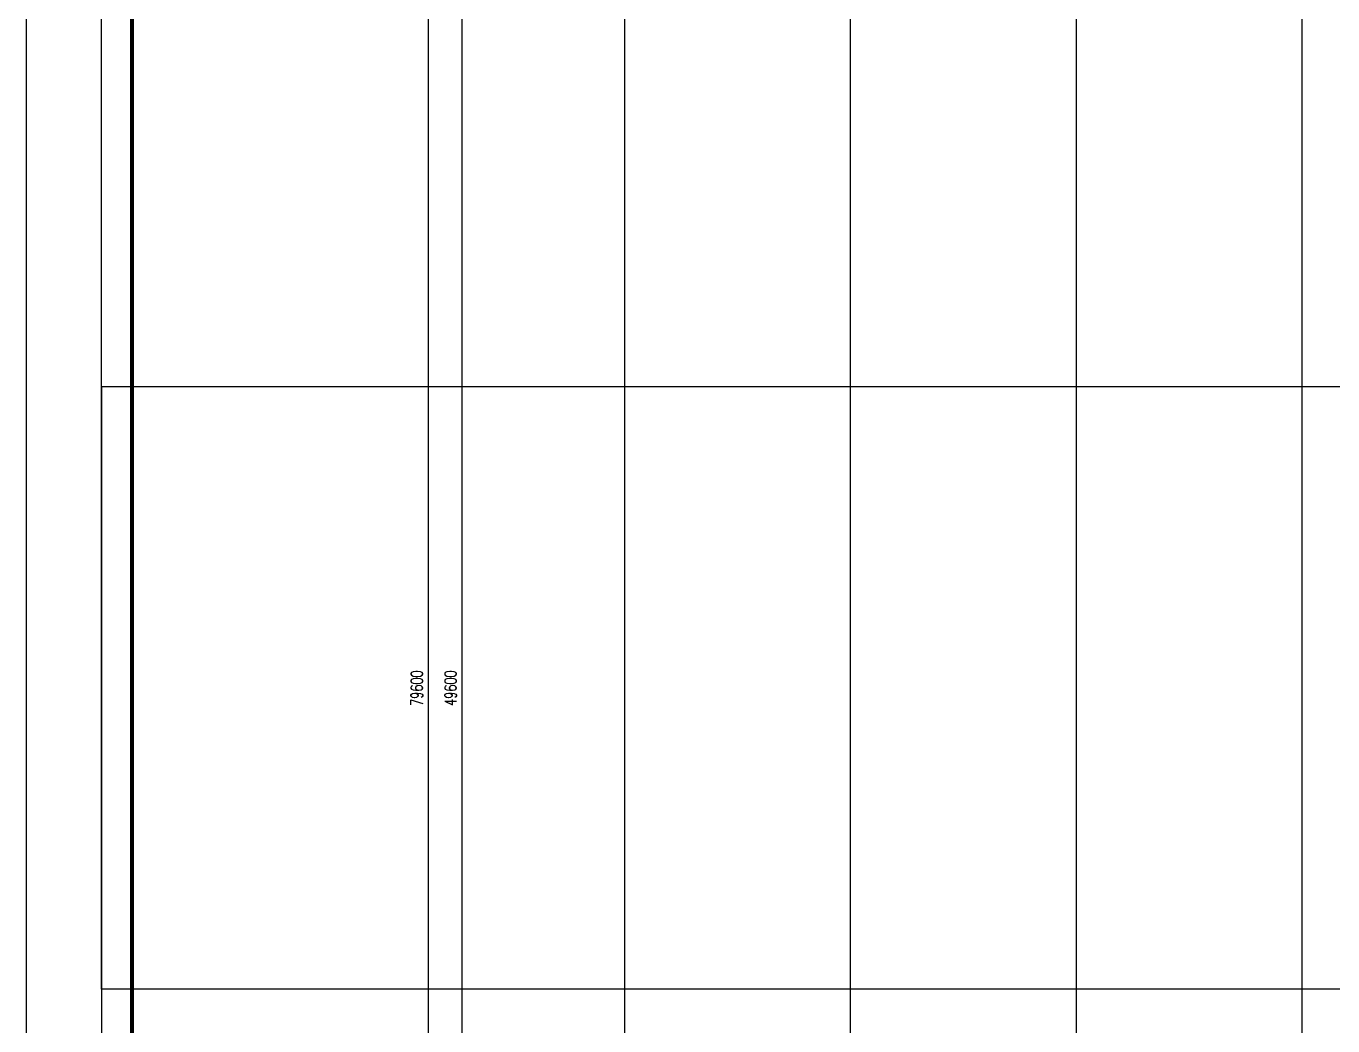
# Model space of a CAD drawing. Extents: x 0 to 2838408, y -923048 to 203859.
# Drawn here: x 2660058 to 2706361, y -381143 to -345719 of the extents above; entities that cross this region are included whole.
import ezdxf
from ezdxf.enums import TextEntityAlignment as Align

# ---------------------------------------------------------------- set-up
doc = ezdxf.new("R2010")
doc.units = 0
doc.header["$LTSCALE"] = 1000
for name, color, linetype in [('AXIS', 3, 'Continuous'), ('BTTK', 7, 'Continuous'), ('DOTE', 8, 'Continuous'), ('PUB_TITLE', 4, 'Continuous'), ('XREF', 8, 'Continuous')]:
    doc.layers.add(name, color=color, linetype=linetype)
doc.styles.add('A_DIM_T3', font='SIMPLEX', dxfattribs={"width": 0.7, "bigfont": 'HZ'})
doc.styles.add('HZ(TK)', font='geniso.shx', dxfattribs={"width": 0.9, "bigfont": 'hztxt.shx'})
doc.dimstyles.new('_TCH_ARCH&&150', dxfattribs={"dimtxt": 420, "dimasz": 150, "dimexe": 375, "dimexo": 450, "dimgap": 202.5, "dimtad": 1, "dimdec": 0, "dimzin": 0, "dimdsep": 46, "dimtxsty": 'A_DIM_T3', "dimblk": 'ARCHTICK', "dimcen": 0.09, "dimclrt": 7, "dimazin": 2, "dimtfac": 1, "dimtdec": 0, "dimtix": 1, "dimtmove": 2, "dimatfit": 3, "dimfxl": 150, "dimtolj": 1, "dimtzin": 0, "dimarcsym": 0})

# ---------------------------------------------------------------- blocks, each defined once
blk = doc.blocks.new('vhtemplate_2020年新竖式图框_A0')
at = {"layer": 'PUB_TITLE', "color": 7}
blk.add_lwpolyline([(0, 0), (1189, 0), (1189, 841), (0, 841)], close=True, dxfattribs=at)
at = {"layer": 'PUB_TITLE', "const_width": 1}
blk.add_lwpolyline([(25, 10), (1179, 10), (1179, 831), (25, 831)], close=True, dxfattribs=at)
at = {"layer": 'BTTK', "color": 4, "style": 'HZ(TK)', "width": 0.9}
for tag, p in [('合作单位_001', (1143.83, 741.44)), ('建设单位_001', (1143.85, 207.44)), ('工程名称_001', (1143.62, 174.44)), ('子项名称_001', (1153.71, 157.94)), ('图纸名称_001', (1143.45, 138.94))]:
    blk.add_attdef(tag, p, '', height=3.5, dxfattribs=at)
for tag, p in [('注册证书号', (1156.5, 309.01)), ('注册印章号', (1156.5, 301.01)), ('设计号', (1154, 193)), ('图别', (1137.75, 34)), ('图号', (1170.25, 34)), ('版本号', (1137.75, 26)), ('日期', (1170.25, 26))]:
    blk.add_attdef(tag, text='', height=3.5, dxfattribs=at).set_placement(p, align=Align.MIDDLE)
blk = doc.blocks.new('_ArchTick')
at = {"color": 0, "linetype": 'ByBlock', "const_width": 0.4}
blk.add_lwpolyline([(-0.5, -0.5), (0.5, 0.5)], dxfattribs=at)
blk = doc.blocks.new('*D66')
at = {"layer": 'AXIS', "color": 0, "lineweight": -2, "transparency": 16777216}
for p, q in [((2342767, -329375), (2337892, -329375)), ((2338267, -408975), (2338267, -329375)), ((2342767, -408975), (2337892, -408975))]:
    blk.add_line(p, q, dxfattribs=at)
at = {"layer": 'Defpoints', "color": 0, "transparency": 16777216}
for p in [(2338267, -329375), (2343217, -329375), (2343217, -408975)]:
    blk.add_point(p, dxfattribs=at)
at = {"layer": 'AXIS', "color": 0, "lineweight": -2, "transparency": 16777216, "xscale": 150, "yscale": 150, "zscale": 150}
for p, rotation in [((2338267, -329375), 90), ((2338267, -408975), 270)]:
    blk.add_blockref('_ArchTick', p, dxfattribs=dict(at, rotation=rotation))
at = {"layer": 'AXIS', "color": 7, "transparency": 16777216, "insert": (2337854, -369175), "char_height": 420, "attachment_point": 5, "rotation": 90, "style": 'A_DIM_T3'}
blk.add_mtext('\\A1;79600', dxfattribs=at)
blk = doc.blocks.new('*D71')
at = {"layer": 'AXIS', "color": 0, "lineweight": -2, "transparency": 16777216}
for p, q in [((2342767, -344375), (2339092, -344375)), ((2339467, -393975), (2339467, -344375)), ((2342767, -393975), (2339092, -393975))]:
    blk.add_line(p, q, dxfattribs=at)
at = {"layer": 'Defpoints', "color": 0, "transparency": 16777216}
for p in [(2339467, -344375), (2343217, -344375), (2343217, -393975)]:
    blk.add_point(p, dxfattribs=at)
at = {"layer": 'AXIS', "color": 0, "lineweight": -2, "transparency": 16777216, "xscale": 150, "yscale": 150, "zscale": 150}
for p, rotation in [((2339467, -344375), 90), ((2339467, -393975), 270)]:
    blk.add_blockref('_ArchTick', p, dxfattribs=dict(at, rotation=rotation))
at = {"layer": 'AXIS', "color": 7, "transparency": 16777216, "insert": (2339054, -369175), "char_height": 420, "attachment_point": 5, "rotation": 90, "style": 'A_DIM_T3'}
blk.add_mtext('\\A1;49600', dxfattribs=at)
blk = doc.blocks.new('*D130')
at = {"layer": 'AXIS', "color": 0, "lineweight": -2, "transparency": 16777216}
for p, q in [((2342767, -329375), (2337892, -329375)), ((2338267, -408975), (2338267, -329375)), ((2342767, -408975), (2337892, -408975))]:
    blk.add_line(p, q, dxfattribs=at)
at = {"layer": 'Defpoints', "color": 0, "transparency": 16777216}
for p in [(2338267, -329375), (2343217, -329375), (2343217, -408975)]:
    blk.add_point(p, dxfattribs=at)
at = {"layer": 'AXIS', "color": 0, "lineweight": -2, "transparency": 16777216, "xscale": 150, "yscale": 150, "zscale": 150}
for p, rotation in [((2338267, -329375), 90), ((2338267, -408975), 270)]:
    blk.add_blockref('_ArchTick', p, dxfattribs=dict(at, rotation=rotation))
at = {"layer": 'AXIS', "color": 7, "transparency": 16777216, "insert": (2337854, -369175), "char_height": 420, "attachment_point": 5, "rotation": 90, "style": 'A_DIM_T3'}
blk.add_mtext('\\A1;79600', dxfattribs=at)
blk = doc.blocks.new('*D135')
at = {"layer": 'AXIS', "color": 0, "lineweight": -2, "transparency": 16777216}
for p, q in [((2342767, -344375), (2339092, -344375)), ((2339467, -393975), (2339467, -344375)), ((2342767, -393975), (2339092, -393975))]:
    blk.add_line(p, q, dxfattribs=at)
at = {"layer": 'Defpoints', "color": 0, "transparency": 16777216}
for p in [(2339467, -344375), (2343217, -344375), (2343217, -393975)]:
    blk.add_point(p, dxfattribs=at)
at = {"layer": 'AXIS', "color": 0, "lineweight": -2, "transparency": 16777216, "xscale": 150, "yscale": 150, "zscale": 150}
for p, rotation in [((2339467, -344375), 90), ((2339467, -393975), 270)]:
    blk.add_blockref('_ArchTick', p, dxfattribs=dict(at, rotation=rotation))
at = {"layer": 'AXIS', "color": 7, "transparency": 16777216, "insert": (2339054, -369175), "char_height": 420, "attachment_point": 5, "rotation": 90, "style": 'A_DIM_T3'}
blk.add_mtext('\\A1;49600', dxfattribs=at)
blk = doc.blocks.new('*D194')
at = {"layer": 'AXIS', "color": 0, "lineweight": -2, "transparency": 16777216}
for p, q in [((2342767, -329375), (2337892, -329375)), ((2338267, -408975), (2338267, -329375)), ((2342767, -408975), (2337892, -408975))]:
    blk.add_line(p, q, dxfattribs=at)
at = {"layer": 'Defpoints', "color": 0, "transparency": 16777216}
for p in [(2338267, -329375), (2343217, -329375), (2343217, -408975)]:
    blk.add_point(p, dxfattribs=at)
at = {"layer": 'AXIS', "color": 0, "lineweight": -2, "transparency": 16777216, "xscale": 150, "yscale": 150, "zscale": 150}
for p, rotation in [((2338267, -329375), 90), ((2338267, -408975), 270)]:
    blk.add_blockref('_ArchTick', p, dxfattribs=dict(at, rotation=rotation))
at = {"layer": 'AXIS', "color": 7, "transparency": 16777216, "insert": (2337854, -369175), "char_height": 420, "attachment_point": 5, "rotation": 90, "style": 'A_DIM_T3'}
blk.add_mtext('\\A1;79600', dxfattribs=at)
blk = doc.blocks.new('*D199')
at = {"layer": 'AXIS', "color": 0, "lineweight": -2, "transparency": 16777216}
for p, q in [((2342767, -344375), (2339092, -344375)), ((2339467, -393975), (2339467, -344375)), ((2342767, -393975), (2339092, -393975))]:
    blk.add_line(p, q, dxfattribs=at)
at = {"layer": 'Defpoints', "color": 0, "transparency": 16777216}
for p in [(2339467, -344375), (2343217, -344375), (2343217, -393975)]:
    blk.add_point(p, dxfattribs=at)
at = {"layer": 'AXIS', "color": 0, "lineweight": -2, "transparency": 16777216, "xscale": 150, "yscale": 150, "zscale": 150}
for p, rotation in [((2339467, -344375), 90), ((2339467, -393975), 270)]:
    blk.add_blockref('_ArchTick', p, dxfattribs=dict(at, rotation=rotation))
at = {"layer": 'AXIS', "color": 7, "transparency": 16777216, "insert": (2339054, -369175), "char_height": 420, "attachment_point": 5, "rotation": 90, "style": 'A_DIM_T3'}
blk.add_mtext('\\A1;49600', dxfattribs=at)
blk = doc.blocks.new('*D258')
at = {"layer": 'AXIS', "color": 0, "lineweight": -2, "transparency": 16777216}
for p, q in [((2342767, -329375), (2337892, -329375)), ((2338267, -408975), (2338267, -329375)), ((2342767, -408975), (2337892, -408975))]:
    blk.add_line(p, q, dxfattribs=at)
at = {"layer": 'Defpoints', "color": 0, "transparency": 16777216}
for p in [(2338267, -329375), (2343217, -329375), (2343217, -408975)]:
    blk.add_point(p, dxfattribs=at)
at = {"layer": 'AXIS', "color": 0, "lineweight": -2, "transparency": 16777216, "xscale": 150, "yscale": 150, "zscale": 150}
for p, rotation in [((2338267, -329375), 90), ((2338267, -408975), 270)]:
    blk.add_blockref('_ArchTick', p, dxfattribs=dict(at, rotation=rotation))
at = {"layer": 'AXIS', "color": 7, "transparency": 16777216, "insert": (2337854, -369175), "char_height": 420, "attachment_point": 5, "rotation": 90, "style": 'A_DIM_T3'}
blk.add_mtext('\\A1;79600', dxfattribs=at)
blk = doc.blocks.new('*D263')
at = {"layer": 'AXIS', "color": 0, "lineweight": -2, "transparency": 16777216}
for p, q in [((2342767, -344375), (2339092, -344375)), ((2339467, -393975), (2339467, -344375)), ((2342767, -393975), (2339092, -393975))]:
    blk.add_line(p, q, dxfattribs=at)
at = {"layer": 'Defpoints', "color": 0, "transparency": 16777216}
for p in [(2339467, -344375), (2343217, -344375), (2343217, -393975)]:
    blk.add_point(p, dxfattribs=at)
at = {"layer": 'AXIS', "color": 0, "lineweight": -2, "transparency": 16777216, "xscale": 150, "yscale": 150, "zscale": 150}
for p, rotation in [((2339467, -344375), 90), ((2339467, -393975), 270)]:
    blk.add_blockref('_ArchTick', p, dxfattribs=dict(at, rotation=rotation))
at = {"layer": 'AXIS', "color": 7, "transparency": 16777216, "insert": (2339054, -369175), "char_height": 420, "attachment_point": 5, "rotation": 90, "style": 'A_DIM_T3'}
blk.add_mtext('\\A1;49600', dxfattribs=at)
blk = doc.blocks.new('2F1')
at = {"layer": 'Defpoints', "color": 250}
for points in [[(2326685.8, -306730.1), (2468623.3, -306730.1), (2468623.3, -379846.9), (2326685.8, -379846.9)], [(2326685.8, -431620.4), (2468623.3, -431620.4), (2468623.3, -358503.6), (2326685.8, -358503.6)]]:
    blk.add_lwpolyline(points, close=True, dxfattribs=at)
at = {"layer": 'DOTE'}
for p, q in [((2345216.7, -327575.2), (2345216.7, -410775.2)), ((2353216.7, -327575.2), (2353216.7, -410775.2)), ((2361216.7, -327575.2), (2361216.7, -410775.2)), ((2369216.7, -327575.2), (2369216.7, -410775.2))]:
    blk.add_line(p, q, dxfattribs=at)
at = {"layer": 'AXIS'}
for p1, p2, distance, picture, middle in [((2343216.7, -408975.2), (2343216.7, -329375.2), 4950, '*D66', (2337854.2, -369175.2)), ((2343216.7, -408975.2), (2343216.7, -329375.2), 4950, '*D130', (2337854.2, -369175.2)), ((2343216.7, -408975.2), (2343216.7, -329375.2), 4950, '*D194', (2337854.2, -369175.2)), ((2343216.7, -408975.2), (2343216.7, -329375.2), 4950, '*D258', (2337854.2, -369175.2)), ((2343216.7, -393975.2), (2343216.7, -344375.2), 3750, '*D71', (2339054.2, -369175.2)), ((2343216.7, -393975.2), (2343216.7, -344375.2), 3750, '*D135', (2339054.2, -369175.2)), ((2343216.7, -393975.2), (2343216.7, -344375.2), 3750, '*D199', (2339054.2, -369175.2)), ((2343216.7, -393975.2), (2343216.7, -344375.2), 3750, '*D263', (2339054.2, -369175.2))]:
    dim = blk.add_aligned_dim(p1=p1, p2=p2, distance=distance, dimstyle='_TCH_ARCH&&150', dxfattribs=at)
    dim.commit()
    dim.dimension.update_dxf_attribs({"geometry": picture, "text_midpoint": middle})

msp = doc.modelspace()

# ---------------------------------------------------------------- block references
at = {"xscale": 150, "yscale": 150, "zscale": 150}
msp.add_blockref('vhtemplate_2020年新竖式图框_A0', (2660058, -436390.3), dxfattribs=at)
at = {"layer": 'XREF'}
msp.add_blockref('2F1', (336045.8, 0), dxfattribs=at)

doc.saveas('drawing.dxf')
